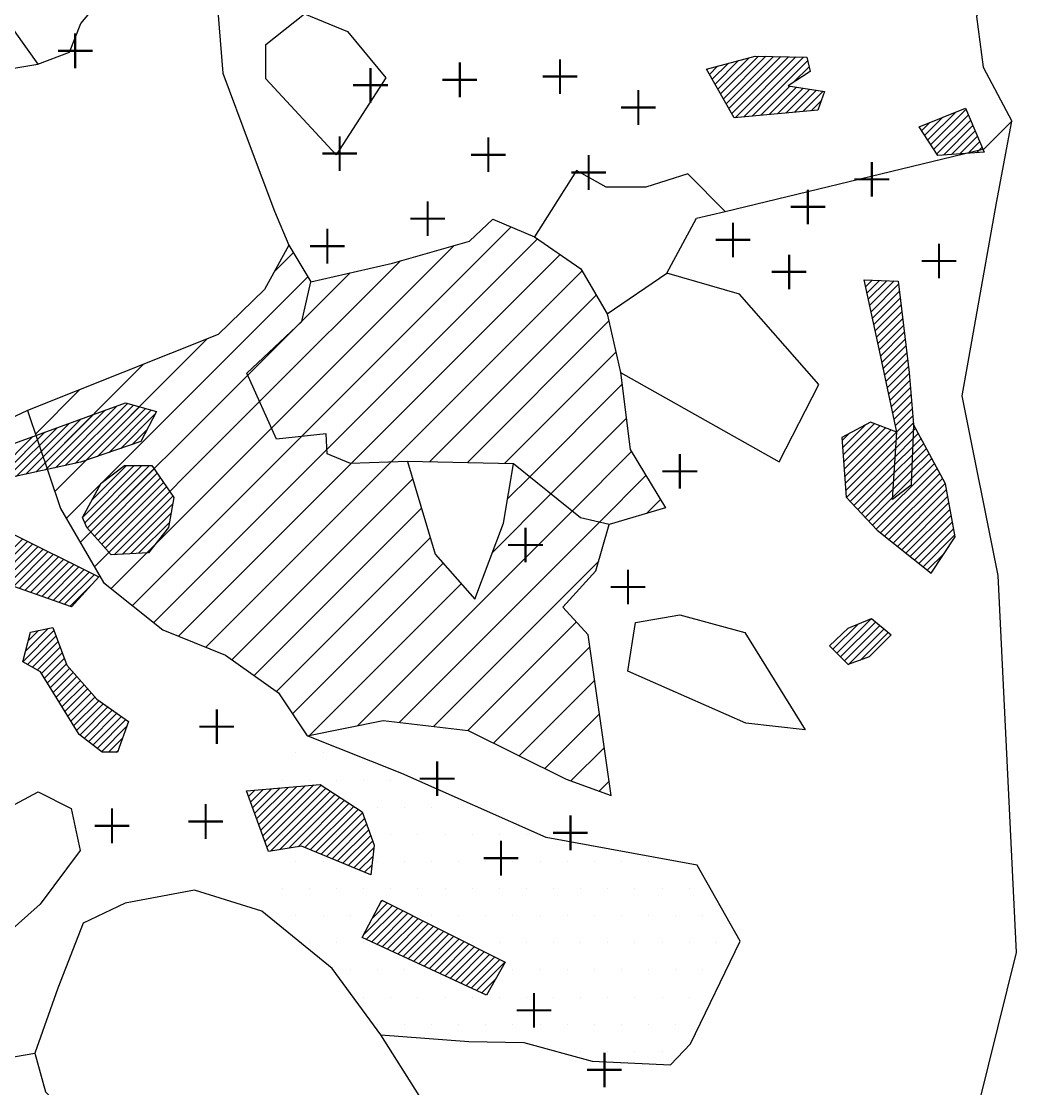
# Model space of a CAD drawing. Header units: metres. Extents: x -1500 to -960, y -1224 to -659.
# Drawn here: x -1132.65 to -1086.79, y -1117.97 to -1068.8 of the extents above; entities that cross this region are included whole.
import ezdxf

# ---------------------------------------------------------------- set-up
doc = ezdxf.new("R2010")
doc.units = ezdxf.units.M
doc.header["$LTSCALE"] = 25
doc.header["$MEASUREMENT"] = 0
doc.layers.get('0').update_dxf_attribs({"linetype": 'CONTINUOUS'})
for name, color, linetype in [('BEFUND', 1, 'CONTINUOUS'), ('FEUER', 1, 'CONTINUOUS'), ('KNOCHEN', 2, 'CONTINUOUS'), ('KNOCHENSCHRAFF', 2, 'CONTINUOUS'), ('STEINE', 4, 'CONTINUOUS'), ('STEINESCHRAFF', 4, 'CONTINUOUS')]:
    doc.layers.add(name, color=color, linetype=linetype)

# ---------------------------------------------------------------- blocks, each defined once
blk = doc.blocks.new('LB')
at = {"layer": 'FEUER', "const_width": 0.1}
for points in [[(0, 0), (0, -1.6)], [(-0.8, -0.8), (0.8, -0.8)]]:
    blk.add_lwpolyline(points, dxfattribs=at)
blk = doc.blocks.new('*X3')
at = {"color": 0}
for p, q in [((-1100.941, -1071.243), (-1100.569, -1070.87)), ((-1100.813, -1071.468), (-1100.083, -1070.738)), ((-1100.685, -1071.694), (-1099.598, -1070.606)), ((-1100.557, -1071.919), (-1099.112, -1070.474)), ((-1100.429, -1072.145), (-1098.688, -1070.403)), ((-1100.301, -1072.371), (-1098.342, -1070.411)), ((-1100.173, -1072.596), (-1097.996, -1070.419)), ((-1100.045, -1072.822), (-1097.65, -1070.426)), ((-1099.918, -1073.047), (-1097.304, -1070.434)), ((-1099.755, -1073.239), (-1096.958, -1070.442)), ((-1099.366, -1073.203), (-1096.612, -1070.449)), ((-1098.977, -1073.168), (-1096.417, -1070.608)), ((-1101.069, -1071.017), (-1101.054, -1071.002)), ((-1097.065, -1071.609), (-1096.351, -1070.895)), ((-1098.588, -1073.132), (-1097.24, -1071.784)), ((-1098.199, -1073.097), (-1096.933, -1071.831)), ((-1097.81, -1073.061), (-1096.626, -1071.878)), ((-1097.421, -1073.025), (-1096.32, -1071.925)), ((-1097.032, -1072.99), (-1096.013, -1071.971)), ((-1096.643, -1072.954), (-1095.706, -1072.018)), ((-1096.253, -1072.919), (-1095.794, -1072.459)), ((-1091.019, -1074.049), (-1090.188, -1073.218)), ((-1090.88, -1074.263), (-1089.595, -1072.978)), ((-1090.74, -1074.477), (-1089.117, -1072.853)), ((-1090.6, -1074.69), (-1089.012, -1073.102)), ((-1091.159, -1073.835), (-1090.781, -1073.457)), ((-1090.461, -1074.904), (-1088.906, -1073.35)), ((-1090.163, -1074.96), (-1088.801, -1073.598)), ((-1089.782, -1074.933), (-1088.696, -1073.846)), ((-1089.402, -1074.906), (-1088.59, -1074.095)), ((-1089.022, -1074.879), (-1088.485, -1074.343)), ((-1088.641, -1074.853), (-1088.38, -1074.591)), ((-1131.086, -1089.366), (-1128.231, -1086.512)), ((-1130.633, -1089.267), (-1127.764, -1086.398)), ((-1130.18, -1089.168), (-1127.489, -1086.477)), ((-1129.687, -1089.029), (-1127.214, -1086.555)), ((-1131.992, -1089.565), (-1129.342, -1086.915)), ((-1131.539, -1089.466), (-1128.786, -1086.714)), ((-1129.148, -1088.843), (-1126.939, -1086.634)), ((-1128.608, -1088.657), (-1126.664, -1086.713)), ((-1128.069, -1088.471), (-1126.482, -1086.884)), ((-1133.165, -1089.678), (-1131.008, -1087.521)), ((-1132.898, -1089.764), (-1130.453, -1087.319)), ((-1132.445, -1089.665), (-1129.897, -1087.117)), ((-1133.67, -1089.475), (-1132.119, -1087.925)), ((-1133.417, -1089.577), (-1131.564, -1087.723)), ((-1127.53, -1088.285), (-1126.865, -1087.62)), ((-1129.836, -1091.652), (-1127.452, -1089.268)), ((-1129.727, -1091.897), (-1127.099, -1089.268)), ((-1129.611, -1092.134), (-1126.745, -1089.269)), ((-1129.446, -1092.323), (-1126.535, -1089.412)), ((-1129.402, -1090.864), (-1127.805, -1089.268)), ((-1129.28, -1092.511), (-1126.391, -1089.621)), ((-1129.115, -1092.699), (-1126.247, -1089.831)), ((-1128.95, -1092.887), (-1126.103, -1090.04)), ((-1128.784, -1093.075), (-1125.958, -1090.25)), ((-1128.619, -1093.264), (-1125.814, -1090.459)), ((-1128.374, -1093.373), (-1125.67, -1090.668)), ((-1127.999, -1093.351), (-1125.671, -1091.023)), ((-1127.624, -1093.329), (-1125.752, -1091.458)), ((-1127.248, -1093.307), (-1125.833, -1091.892)), ((-1133.871, -1093.92), (-1132.588, -1092.636)), ((-1133.859, -1094.261), (-1132.352, -1092.754)), ((-1133.804, -1094.56), (-1132.117, -1092.872)), ((-1133.542, -1094.651), (-1131.881, -1092.99)), ((-1126.873, -1093.285), (-1126.503, -1092.916)), ((-1133.28, -1094.743), (-1131.646, -1093.108)), ((-1133.018, -1094.834), (-1131.41, -1093.226)), ((-1132.756, -1094.926), (-1131.175, -1093.344)), ((-1132.494, -1095.017), (-1130.939, -1093.462)), ((-1132.232, -1095.109), (-1130.703, -1093.58)), ((-1131.97, -1095.2), (-1130.468, -1093.698)), ((-1131.707, -1095.291), (-1130.232, -1093.816)), ((-1131.445, -1095.383), (-1129.997, -1093.934)), ((-1131.183, -1095.474), (-1129.761, -1094.052)), ((-1130.921, -1095.566), (-1129.526, -1094.17)), ((-1130.659, -1095.657), (-1129.29, -1094.288)), ((-1130.397, -1095.748), (-1129.476, -1094.827)), ((-1132.577, -1098.283), (-1131.159, -1096.864)), ((-1132.453, -1097.805), (-1131.42, -1096.772)), ((-1132.329, -1097.327), (-1131.862, -1096.86)), ((-1132.366, -1098.425), (-1131.062, -1097.12)), ((-1132.14, -1098.553), (-1130.964, -1097.376)), ((-1131.914, -1098.68), (-1130.866, -1097.632)), ((-1131.722, -1098.841), (-1130.769, -1097.888)), ((-1131.587, -1099.06), (-1130.671, -1098.144)), ((-1131.453, -1099.28), (-1130.573, -1098.4)), ((-1131.319, -1099.499), (-1130.424, -1098.604)), ((-1131.184, -1099.718), (-1130.26, -1098.793)), ((-1131.05, -1099.937), (-1130.095, -1098.982)), ((-1130.916, -1100.156), (-1129.931, -1099.172)), ((-1130.781, -1100.376), (-1129.766, -1099.361)), ((-1130.647, -1100.595), (-1129.602, -1099.55)), ((-1130.512, -1100.814), (-1129.437, -1099.739)), ((-1130.378, -1101.033), (-1129.273, -1099.928)), ((-1130.244, -1101.252), (-1129.089, -1100.097)), ((-1130.109, -1101.472), (-1128.88, -1100.242)), ((-1129.965, -1101.681), (-1128.67, -1100.386)), ((-1129.764, -1101.834), (-1128.461, -1100.531)), ((-1129.564, -1101.987), (-1128.252, -1100.675)), ((-1129.363, -1102.14), (-1128.043, -1100.82)), ((-1129.163, -1102.293), (-1127.834, -1100.964)), ((-1128.962, -1102.446), (-1127.79, -1101.273)), ((-1128.634, -1102.471), (-1127.987, -1101.824)), ((-1128.281, -1102.471), (-1128.184, -1102.375)), ((-1122.186, -1104.509), (-1121.898, -1104.22)), ((-1122.092, -1104.768), (-1121.51, -1104.185)), ((-1121.998, -1105.027), (-1121.122, -1104.151)), ((-1121.904, -1105.287), (-1120.734, -1104.117)), ((-1121.81, -1105.546), (-1120.346, -1104.082)), ((-1121.716, -1105.806), (-1119.958, -1104.048)), ((-1121.622, -1106.065), (-1119.57, -1104.013)), ((-1121.527, -1106.325), (-1119.182, -1103.979)), ((-1121.433, -1106.584), (-1118.831, -1103.981)), ((-1121.339, -1106.844), (-1118.618, -1104.122)), ((-1121.175, -1107.033), (-1118.405, -1104.262)), ((-1120.751, -1106.962), (-1118.191, -1104.403)), ((-1120.327, -1106.892), (-1117.978, -1104.543)), ((-1119.903, -1106.822), (-1117.765, -1104.684)), ((-1119.587, -1106.859), (-1117.552, -1104.824)), ((-1119.337, -1106.962), (-1117.339, -1104.965)), ((-1119.087, -1107.066), (-1117.126, -1105.105)), ((-1118.837, -1107.169), (-1116.932, -1105.265)), ((-1118.586, -1107.273), (-1116.837, -1105.523)), ((-1118.336, -1107.376), (-1116.743, -1105.782)), ((-1118.086, -1107.48), (-1116.648, -1106.041)), ((-1117.836, -1107.583), (-1116.553, -1106.3)), ((-1117.586, -1107.687), (-1116.458, -1106.559)), ((-1117.336, -1107.79), (-1116.402, -1106.856)), ((-1117.086, -1107.893), (-1116.447, -1107.254)), ((-1116.836, -1107.997), (-1116.491, -1107.652)), ((-1116.586, -1108.1), (-1116.536, -1108.05)), ((-1116.872, -1110.861), (-1115.544, -1109.533)), ((-1116.758, -1111.102), (-1115.308, -1109.651)), ((-1116.472, -1110.108), (-1115.779, -1109.415)), ((-1116.073, -1109.355), (-1116.015, -1109.297)), ((-1116.516, -1111.213), (-1115.073, -1109.769)), ((-1116.274, -1111.325), (-1114.837, -1109.887)), ((-1116.033, -1111.436), (-1114.602, -1110.005)), ((-1115.791, -1111.548), (-1114.366, -1110.123)), ((-1115.549, -1111.659), (-1114.13, -1110.241)), ((-1115.307, -1111.771), (-1113.895, -1110.359)), ((-1115.065, -1111.883), (-1113.659, -1110.477)), ((-1114.823, -1111.994), (-1113.424, -1110.595)), ((-1114.581, -1112.106), (-1113.188, -1110.713)), ((-1114.339, -1112.217), (-1112.953, -1110.831)), ((-1114.097, -1112.329), (-1112.717, -1110.949)), ((-1113.855, -1112.441), (-1112.482, -1111.067)), ((-1113.613, -1112.552), (-1112.246, -1111.185)), ((-1113.371, -1112.664), (-1112.011, -1111.303)), ((-1113.129, -1112.775), (-1111.775, -1111.421)), ((-1112.887, -1112.887), (-1111.539, -1111.539)), ((-1112.645, -1112.999), (-1111.304, -1111.657)), ((-1112.403, -1113.11), (-1111.068, -1111.776)), ((-1112.161, -1113.222), (-1110.833, -1111.894)), ((-1111.919, -1113.333), (-1110.597, -1112.012)), ((-1111.677, -1113.445), (-1110.362, -1112.13)), ((-1111.435, -1113.556), (-1110.794, -1112.915))]:
    blk.add_line(p, q, dxfattribs=at)
blk = doc.blocks.new('*X4')
at = {"color": 0}
for p, q in [((-1093.816, -1080.734), (-1093.796, -1080.714)), ((-1093.752, -1081.024), (-1093.453, -1080.726)), ((-1093.689, -1081.315), (-1093.111, -1080.737)), ((-1093.626, -1081.605), (-1092.769, -1080.748)), ((-1093.563, -1081.895), (-1092.427, -1080.76)), ((-1093.499, -1082.186), (-1092.228, -1080.914)), ((-1093.436, -1082.476), (-1092.19, -1081.23)), ((-1093.373, -1082.766), (-1092.153, -1081.546)), ((-1093.31, -1083.057), (-1092.115, -1081.862)), ((-1093.246, -1083.347), (-1092.077, -1082.177)), ((-1093.183, -1083.637), (-1092.039, -1082.493)), ((-1093.12, -1083.927), (-1092.001, -1082.809)), ((-1093.057, -1084.218), (-1091.964, -1083.125)), ((-1092.995, -1084.509), (-1091.926, -1083.441)), ((-1092.932, -1084.8), (-1091.888, -1083.756)), ((-1092.869, -1085.091), (-1091.85, -1084.072)), ((-1092.807, -1085.382), (-1091.813, -1084.388)), ((-1092.744, -1085.673), (-1091.775, -1084.704)), ((-1092.681, -1085.964), (-1091.738, -1085.021)), ((-1092.619, -1086.255), (-1091.711, -1085.347)), ((-1092.556, -1086.546), (-1091.683, -1085.673)), ((-1092.493, -1086.836), (-1091.656, -1085.999)), ((-1092.431, -1087.127), (-1091.628, -1086.325)), ((-1092.368, -1087.418), (-1091.601, -1086.651)), ((-1092.305, -1087.709), (-1091.573, -1086.977)), ((-1094.808, -1088.444), (-1093.754, -1087.39)), ((-1094.783, -1088.773), (-1093.342, -1087.332)), ((-1094.759, -1089.102), (-1093.085, -1087.429)), ((-1094.735, -1089.432), (-1092.828, -1087.525)), ((-1092.326, -1088.084), (-1091.546, -1087.303)), ((-1091.551, -1087.662), (-1091.442, -1087.552)), ((-1094.832, -1088.114), (-1094.518, -1087.801)), ((-1094.711, -1089.761), (-1092.571, -1087.622)), ((-1094.687, -1090.091), (-1092.315, -1087.718)), ((-1094.663, -1090.42), (-1092.326, -1088.084)), ((-1092.377, -1088.841), (-1091.565, -1088.029)), ((-1092.352, -1088.462), (-1091.551, -1087.662)), ((-1091.579, -1088.397), (-1091.195, -1088.013)), ((-1091.565, -1088.029), (-1091.318, -1087.783)), ((-1094.624, -1090.735), (-1092.352, -1088.462)), ((-1092.402, -1089.22), (-1091.579, -1088.397)), ((-1091.606, -1089.131), (-1090.948, -1088.473)), ((-1091.592, -1088.764), (-1091.071, -1088.243)), ((-1094.454, -1090.918), (-1092.377, -1088.841)), ((-1092.427, -1089.599), (-1091.592, -1088.764)), ((-1091.633, -1089.866), (-1090.701, -1088.934)), ((-1091.62, -1089.498), (-1090.825, -1088.703)), ((-1094.283, -1091.101), (-1092.402, -1089.22)), ((-1093.43, -1092.016), (-1090.578, -1089.164)), ((-1093.26, -1092.199), (-1090.455, -1089.394)), ((-1092.477, -1090.356), (-1091.62, -1089.498)), ((-1092.452, -1089.977), (-1091.606, -1089.131)), ((-1094.113, -1091.284), (-1092.427, -1089.599)), ((-1093.942, -1091.467), (-1092.452, -1089.977)), ((-1093.069, -1092.362), (-1090.331, -1089.624)), ((-1092.873, -1092.519), (-1090.208, -1089.854)), ((-1092.502, -1090.735), (-1091.633, -1089.866)), ((-1093.772, -1091.65), (-1092.477, -1090.356)), ((-1092.676, -1092.676), (-1090.084, -1090.084)), ((-1092.479, -1092.833), (-1090.021, -1090.374)), ((-1093.601, -1091.833), (-1092.502, -1090.735)), ((-1092.282, -1092.99), (-1089.965, -1090.672)), ((-1092.086, -1093.146), (-1089.91, -1090.97)), ((-1091.889, -1093.303), (-1089.854, -1091.268)), ((-1091.692, -1093.46), (-1089.798, -1091.566)), ((-1091.496, -1093.617), (-1089.743, -1091.864)), ((-1091.299, -1093.774), (-1089.687, -1092.162)), ((-1091.102, -1093.931), (-1089.632, -1092.46)), ((-1090.905, -1094.087), (-1090.112, -1093.294)), ((-1095.076, -1097.905), (-1093.477, -1096.305)), ((-1095.253, -1097.728), (-1094.092, -1096.567)), ((-1094.9, -1098.082), (-1093.284, -1096.466)), ((-1094.723, -1098.259), (-1093.091, -1096.627)), ((-1094.548, -1098.437), (-1092.899, -1096.788)), ((-1093.989, -1098.232), (-1092.706, -1096.949))]:
    blk.add_line(p, q, dxfattribs=at)
blk = doc.blocks.new('*X6')
at = {"color": 0}
for p, q in [((-1119.748, -1087.928), (-1110.084, -1078.264)), ((-1121.126, -1087.538), (-1112.711, -1079.124)), ((-1118.569, -1088.517), (-1108.867, -1078.815)), ((-1121.006, -1080.347), (-1120.12, -1079.461)), ((-1117.458, -1089.173), (-1107.822, -1079.537)), ((-1121.674, -1086.318), (-1115.183, -1079.828)), ((-1130.588, -1091.697), (-1119.454, -1080.563)), ((-1119.715, -1082.592), (-1117.503, -1080.379)), ((-1115.621, -1089.104), (-1106.812, -1080.296)), ((-1113.846, -1089.097), (-1106.16, -1081.412)), ((-1120.101, -1082.978), (-1119.715, -1082.592)), ((-1112.116, -1089.135), (-1105.581, -1082.6)), ((-1122.221, -1085.098), (-1120.101, -1082.978)), ((-1131.116, -1090.457), (-1124.088, -1083.43)), ((-1110.385, -1089.172), (-1105.256, -1084.043)), ((-1131.56, -1089.134), (-1127.024, -1084.598)), ((-1129.938, -1092.815), (-1122.221, -1085.098)), ((-1109.228, -1089.783), (-1104.975, -1085.53)), ((-1132.005, -1087.811), (-1129.96, -1085.766)), ((-1129.289, -1093.934), (-1121.674, -1086.318)), ((-1108.249, -1090.571), (-1104.775, -1087.098)), ((-1128.519, -1094.932), (-1121.126, -1087.538)), ((-1127.536, -1095.716), (-1119.748, -1087.928)), ((-1126.553, -1096.501), (-1118.569, -1088.517)), ((-1107.269, -1091.359), (-1104.534, -1088.624)), ((-1125.412, -1097.127), (-1117.458, -1089.173)), ((-1124.153, -1097.636), (-1115.621, -1089.104)), ((-1122.956, -1098.207), (-1114.617, -1089.868)), ((-1110.248, -1090.803), (-1109.228, -1089.783)), ((-1106.015, -1091.873), (-1103.869, -1089.727)), ((-1110.943, -1093.265), (-1108.249, -1090.571)), ((-1103.851, -1091.476), (-1103.204, -1090.83)), ((-1121.922, -1098.941), (-1114.212, -1091.231)), ((-1117.157, -1101.247), (-1107.269, -1091.359)), ((-1115.238, -1101.096), (-1106.015, -1091.873)), ((-1120.888, -1099.674), (-1113.807, -1092.594)), ((-1120.154, -1100.709), (-1113.213, -1093.767)), ((-1113.656, -1101.282), (-1106.046, -1093.672)), ((-1119.372, -1101.694), (-1112.387, -1094.709)), ((-1112.075, -1101.468), (-1107.072, -1096.465)), ((-1110.891, -1102.052), (-1106.45, -1097.611)), ((-1109.709, -1102.638), (-1106.229, -1099.158)), ((-1108.527, -1103.224), (-1106.008, -1100.705)), ((-1107.325, -1103.79), (-1105.787, -1102.251)), ((-1106.032, -1104.264), (-1105.566, -1103.798))]:
    blk.add_line(p, q, dxfattribs=at)
blk = doc.blocks.new('*X9')
at = {"color": 0}
blk.add_line((-1132.5, -1070), (-1132.5, -1070), dxfattribs=at)
blk = doc.blocks.new('*X10')
at = {"color": 0}
for p, q in [((-1120, -1102.5), (-1120, -1102.5)), ((-1118.75, -1102.5), (-1118.75, -1102.5)), ((-1120.625, -1103.75), (-1120.625, -1103.75)), ((-1119.375, -1103.75), (-1119.375, -1103.75)), ((-1118.125, -1103.75), (-1118.125, -1103.75)), ((-1116.875, -1103.75), (-1116.875, -1103.75)), ((-1115.625, -1103.75), (-1115.625, -1103.75)), ((-1120, -1105), (-1120, -1105)), ((-1118.75, -1105), (-1118.75, -1105)), ((-1117.5, -1105), (-1117.5, -1105)), ((-1116.25, -1105), (-1116.25, -1105)), ((-1115, -1105), (-1115, -1105)), ((-1113.75, -1105), (-1113.75, -1105)), ((-1112.5, -1105), (-1112.5, -1105)), ((-1120.625, -1106.25), (-1120.625, -1106.25)), ((-1119.375, -1106.25), (-1119.375, -1106.25)), ((-1118.125, -1106.25), (-1118.125, -1106.25)), ((-1116.875, -1106.25), (-1116.875, -1106.25)), ((-1115.625, -1106.25), (-1115.625, -1106.25)), ((-1114.375, -1106.25), (-1114.375, -1106.25)), ((-1113.125, -1106.25), (-1113.125, -1106.25)), ((-1111.875, -1106.25), (-1111.875, -1106.25)), ((-1110.625, -1106.25), (-1110.625, -1106.25)), ((-1109.375, -1106.25), (-1109.375, -1106.25)), ((-1120, -1107.5), (-1120, -1107.5)), ((-1118.75, -1107.5), (-1118.75, -1107.5)), ((-1117.5, -1107.5), (-1117.5, -1107.5)), ((-1116.25, -1107.5), (-1116.25, -1107.5)), ((-1115, -1107.5), (-1115, -1107.5)), ((-1113.75, -1107.5), (-1113.75, -1107.5)), ((-1112.5, -1107.5), (-1112.5, -1107.5)), ((-1111.25, -1107.5), (-1111.25, -1107.5)), ((-1110, -1107.5), (-1110, -1107.5)), ((-1108.75, -1107.5), (-1108.75, -1107.5)), ((-1107.5, -1107.5), (-1107.5, -1107.5)), ((-1106.25, -1107.5), (-1106.25, -1107.5)), ((-1105, -1107.5), (-1105, -1107.5)), ((-1103.75, -1107.5), (-1103.75, -1107.5)), ((-1102.5, -1107.5), (-1102.5, -1107.5)), ((-1120.625, -1108.75), (-1120.625, -1108.75)), ((-1119.375, -1108.75), (-1119.375, -1108.75)), ((-1118.125, -1108.75), (-1118.125, -1108.75)), ((-1116.875, -1108.75), (-1116.875, -1108.75)), ((-1115.625, -1108.75), (-1115.625, -1108.75)), ((-1114.375, -1108.75), (-1114.375, -1108.75)), ((-1113.125, -1108.75), (-1113.125, -1108.75)), ((-1111.875, -1108.75), (-1111.875, -1108.75)), ((-1110.625, -1108.75), (-1110.625, -1108.75)), ((-1109.375, -1108.75), (-1109.375, -1108.75)), ((-1108.125, -1108.75), (-1108.125, -1108.75)), ((-1106.875, -1108.75), (-1106.875, -1108.75)), ((-1105.625, -1108.75), (-1105.625, -1108.75)), ((-1104.375, -1108.75), (-1104.375, -1108.75)), ((-1103.125, -1108.75), (-1103.125, -1108.75)), ((-1101.875, -1108.75), (-1101.875, -1108.75)), ((-1121.25, -1110), (-1121.25, -1110)), ((-1120, -1110), (-1120, -1110)), ((-1118.75, -1110), (-1118.75, -1110)), ((-1117.5, -1110), (-1117.5, -1110)), ((-1116.25, -1110), (-1116.25, -1110)), ((-1115, -1110), (-1115, -1110)), ((-1113.75, -1110), (-1113.75, -1110)), ((-1112.5, -1110), (-1112.5, -1110)), ((-1111.25, -1110), (-1111.25, -1110)), ((-1110, -1110), (-1110, -1110)), ((-1108.75, -1110), (-1108.75, -1110)), ((-1107.5, -1110), (-1107.5, -1110)), ((-1106.25, -1110), (-1106.25, -1110)), ((-1105, -1110), (-1105, -1110)), ((-1103.75, -1110), (-1103.75, -1110)), ((-1102.5, -1110), (-1102.5, -1110)), ((-1101.25, -1110), (-1101.25, -1110)), ((-1119.375, -1111.25), (-1119.375, -1111.25)), ((-1118.125, -1111.25), (-1118.125, -1111.25)), ((-1116.875, -1111.25), (-1116.875, -1111.25)), ((-1115.625, -1111.25), (-1115.625, -1111.25)), ((-1114.375, -1111.25), (-1114.375, -1111.25)), ((-1113.125, -1111.25), (-1113.125, -1111.25)), ((-1111.875, -1111.25), (-1111.875, -1111.25)), ((-1110.625, -1111.25), (-1110.625, -1111.25)), ((-1109.375, -1111.25), (-1109.375, -1111.25)), ((-1108.125, -1111.25), (-1108.125, -1111.25)), ((-1106.875, -1111.25), (-1106.875, -1111.25)), ((-1105.625, -1111.25), (-1105.625, -1111.25)), ((-1104.375, -1111.25), (-1104.375, -1111.25)), ((-1103.125, -1111.25), (-1103.125, -1111.25)), ((-1101.875, -1111.25), (-1101.875, -1111.25)), ((-1100.625, -1111.25), (-1100.625, -1111.25)), ((-1117.5, -1112.5), (-1117.5, -1112.5)), ((-1116.25, -1112.5), (-1116.25, -1112.5)), ((-1115, -1112.5), (-1115, -1112.5)), ((-1113.75, -1112.5), (-1113.75, -1112.5)), ((-1112.5, -1112.5), (-1112.5, -1112.5)), ((-1111.25, -1112.5), (-1111.25, -1112.5)), ((-1110, -1112.5), (-1110, -1112.5)), ((-1108.75, -1112.5), (-1108.75, -1112.5)), ((-1107.5, -1112.5), (-1107.5, -1112.5)), ((-1106.25, -1112.5), (-1106.25, -1112.5)), ((-1105, -1112.5), (-1105, -1112.5)), ((-1103.75, -1112.5), (-1103.75, -1112.5)), ((-1102.5, -1112.5), (-1102.5, -1112.5)), ((-1101.25, -1112.5), (-1101.25, -1112.5)), ((-1116.875, -1113.75), (-1116.875, -1113.75)), ((-1115.625, -1113.75), (-1115.625, -1113.75)), ((-1114.375, -1113.75), (-1114.375, -1113.75)), ((-1113.125, -1113.75), (-1113.125, -1113.75)), ((-1111.875, -1113.75), (-1111.875, -1113.75)), ((-1110.625, -1113.75), (-1110.625, -1113.75)), ((-1109.375, -1113.75), (-1109.375, -1113.75)), ((-1108.125, -1113.75), (-1108.125, -1113.75)), ((-1106.875, -1113.75), (-1106.875, -1113.75)), ((-1105.625, -1113.75), (-1105.625, -1113.75)), ((-1104.375, -1113.75), (-1104.375, -1113.75)), ((-1103.125, -1113.75), (-1103.125, -1113.75)), ((-1101.875, -1113.75), (-1101.875, -1113.75)), ((-1116.25, -1115), (-1116.25, -1115)), ((-1115, -1115), (-1115, -1115)), ((-1113.75, -1115), (-1113.75, -1115)), ((-1112.5, -1115), (-1112.5, -1115)), ((-1111.25, -1115), (-1111.25, -1115)), ((-1110, -1115), (-1110, -1115)), ((-1108.75, -1115), (-1108.75, -1115)), ((-1107.5, -1115), (-1107.5, -1115)), ((-1106.25, -1115), (-1106.25, -1115)), ((-1105, -1115), (-1105, -1115)), ((-1103.75, -1115), (-1103.75, -1115)), ((-1102.5, -1115), (-1102.5, -1115)), ((-1106.875, -1116.25), (-1106.875, -1116.25)), ((-1105.625, -1116.25), (-1105.625, -1116.25)), ((-1104.375, -1116.25), (-1104.375, -1116.25)), ((-1103.125, -1116.25), (-1103.125, -1116.25))]:
    blk.add_line(p, q, dxfattribs=at)

msp = doc.modelspace()

# ---------------------------------------------------------------- linework, layer by layer
at = {"layer": 'BEFUND'}
msp.add_lwpolyline([(-1091.118, -1129.113), (-1086.787, -1111.697), (-1087.636, -1094.329), (-1089.305, -1086.049), (-1087.723, -1077.164), (-1087.009, -1073.406)], dxfattribs=at)
at = {"layer": 'KNOCHEN'}
for points in [[(-1095.947, -1072.891), (-1099.807, -1073.243), (-1101.074, -1071.008), (-1098.839, -1070.4), (-1096.452, -1070.453), (-1096.452, -1070.453), (-1096.301, -1071.113), (-1097.317, -1071.773), (-1095.641, -1072.028), (-1095.947, -1072.891)], [(-1090.413, -1074.978), (-1091.275, -1073.657), (-1089.142, -1072.795), (-1088.28, -1074.827), (-1090.413, -1074.978)], [(-1092.508, -1090.82), (-1092.302, -1087.723), (-1093.112, -1083.964), (-1093.82, -1080.713), (-1092.246, -1080.766), (-1091.742, -1084.981), (-1091.54, -1087.368), (-1091.644, -1090.161), (-1092.508, -1090.82)], [(-1127.85, -1086.373), (-1126.428, -1086.781), (-1127.141, -1088.151), (-1129.934, -1089.114), (-1132.931, -1089.771), (-1134.454, -1089.161), (-1133.286, -1088.349), (-1127.85, -1086.373)], [(-1092.302, -1087.723), (-1093.521, -1087.265), (-1094.842, -1087.975), (-1094.641, -1090.717), (-1093.22, -1092.242), (-1090.734, -1094.224), (-1089.615, -1092.55), (-1090.07, -1090.112), (-1091.54, -1087.368)], [(-1129.835, -1091.653), (-1128.97, -1090.079), (-1127.903, -1089.268), (-1126.634, -1089.269), (-1125.619, -1090.742), (-1125.874, -1092.113), (-1126.789, -1093.281), (-1128.516, -1093.381), (-1129.632, -1092.11), (-1129.835, -1091.653)], [(-1130.346, -1095.766), (-1133.849, -1094.544), (-1133.899, -1093.122), (-1133.238, -1092.31), (-1129.076, -1094.396), (-1130.346, -1095.766)], [(-1093.581, -1098.082), (-1094.546, -1098.436), (-1095.408, -1097.572), (-1094.544, -1096.761), (-1093.478, -1096.304), (-1092.564, -1097.067), (-1093.581, -1098.082)], [(-1131.771, -1098.761), (-1132.583, -1098.303), (-1132.226, -1096.933), (-1131.21, -1096.73), (-1130.552, -1098.457), (-1129.182, -1100.033), (-1127.71, -1101.05), (-1128.219, -1102.471), (-1128.93, -1102.471), (-1129.996, -1101.657), (-1131.771, -1098.761)], [(-1121.265, -1107.048), (-1122.279, -1104.254), (-1118.876, -1103.952), (-1116.947, -1105.223), (-1116.39, -1106.747), (-1116.543, -1108.118), (-1119.742, -1106.795), (-1121.265, -1107.048)], [(-1116.952, -1111.012), (-1116.036, -1109.286), (-1110.351, -1112.135), (-1111.215, -1113.658), (-1116.952, -1111.012)]]:
    msp.add_lwpolyline(points, dxfattribs=at)
at = {"layer": 'STEINE'}
for points in [[(-1140.248, -1032.38), (-1139.687, -1030.4), (-1135.32, -1030.555), (-1134.913, -1029.134), (-1132.374, -1029.898), (-1125.878, -1034.88), (-1119.735, -1037.373), (-1118.163, -1040.015), (-1115.17, -1043.776), (-1103.445, -1051.962), (-1089.743, -1063.146), (-1087.562, -1065.89), (-1088.63, -1068.58), (-1088.327, -1070.917), (-1087.009, -1073.406), (-1088.28, -1074.675)], [(-1138.646, -1061.277), (-1131.9, -1070.779)], [(-1132.37, -1086.725), (-1134.301, -1087.637), (-1135.723, -1087.789), (-1138.008, -1087.38), (-1140.85, -1085.144), (-1141.609, -1082.248), (-1141.656, -1077.018), (-1141.45, -1074.631), (-1140.89, -1072.752), (-1139.011, -1071.84), (-1135.303, -1071.335), (-1131.9, -1070.779), (-1130.427, -1070.222), (-1129.918, -1068.902), (-1129.104, -1067.938)], [(-1123.62, -1068.145), (-1123.369, -1071.192), (-1122.152, -1074.444), (-1120.987, -1077.542), (-1120.328, -1079.117), (-1121.447, -1081.148), (-1123.582, -1083.228), (-1132.37, -1086.725)], [(-1118.141, -1074.955), (-1121.388, -1071.448), (-1121.387, -1069.874), (-1119.608, -1068.453), (-1117.628, -1069.267), (-1115.853, -1071.402), (-1118.141, -1074.955)], [(-1100.216, -1077.56), (-1088.28, -1074.675)], [(-1105.654, -1082.278), (-1102.91, -1080.401), (-1101.537, -1077.863), (-1100.216, -1077.56), (-1101.942, -1075.831), (-1103.872, -1076.439), (-1105.7, -1076.438), (-1107.071, -1075.675), (-1109.003, -1078.72)], [(-1105.561, -1091.978), (-1106.881, -1091.672), (-1109.976, -1089.181), (-1114.852, -1089.075), (-1117.492, -1089.175), (-1118.559, -1088.717), (-1118.609, -1087.803), (-1120.894, -1088.055), (-1122.263, -1085.007), (-1119.722, -1082.622), (-1119.314, -1080.794), (-1115.555, -1079.934), (-1111.999, -1078.921), (-1110.932, -1077.906), (-1109.003, -1078.72), (-1106.871, -1080.195), (-1105.654, -1082.278), (-1105.047, -1084.97), (-1104.593, -1088.525), (-1102.97, -1091.218), (-1105.561, -1091.978)], [(-1120.328, -1079.117), (-1119.314, -1080.794)], [(-1105.047, -1084.97), (-1097.737, -1089.09), (-1095.906, -1085.536), (-1099.559, -1081.369), (-1102.91, -1080.401)], [(-1132.37, -1086.725), (-1130.85, -1091.246), (-1128.873, -1094.65), (-1126.132, -1096.836), (-1123.238, -1098.006), (-1120.802, -1099.735), (-1119.483, -1101.717), (-1115.979, -1101.009), (-1112.069, -1101.469), (-1107.551, -1103.707), (-1105.469, -1104.471), (-1106.53, -1097.055), (-1107.697, -1095.785), (-1106.172, -1094.11), (-1105.561, -1091.978)], [(-1114.852, -1089.075), (-1113.586, -1093.342), (-1111.759, -1095.426), (-1110.436, -1091.923), (-1109.976, -1089.181)], [(-1104.703, -1098.733), (-1104.345, -1096.499), (-1102.314, -1096.145), (-1099.318, -1096.96), (-1096.529, -1101.431), (-1099.271, -1101.124), (-1104.703, -1098.733)], [(-1116.092, -1115.482), (-1112.03, -1115.79), (-1109.491, -1115.843), (-1106.343, -1116.709), (-1102.737, -1116.864), (-1101.822, -1115.9), (-1099.533, -1111.179), (-1101.511, -1107.673), (-1108.467, -1106.398), (-1115.117, -1103.447), (-1119.483, -1101.717)], [(-1136.199, -1110.489), (-1134.369, -1108.611), (-1134.215, -1106.986), (-1133.604, -1105.209), (-1131.877, -1104.297), (-1130.354, -1105.06), (-1129.949, -1106.99), (-1131.779, -1109.477), (-1134.371, -1111.76), (-1136.199, -1110.489)], [(-1132.039, -1116.332), (-1131.533, -1118.11), (-1129.757, -1119.838), (-1127.474, -1122.481), (-1125.139, -1124.413), (-1120.013, -1127.972), (-1117.828, -1126.653), (-1116.963, -1124.47), (-1118.738, -1121.066), (-1117.163, -1120.661), (-1114.978, -1119.546), (-1114.317, -1118.277), (-1116.092, -1115.482), (-1118.324, -1112.433), (-1121.572, -1109.79), (-1124.669, -1108.822), (-1127.869, -1109.429), (-1129.8, -1110.342), (-1130.97, -1113.337), (-1132.039, -1116.332)], [(-1136.153, -1117.04), (-1132.039, -1116.332)]]:
    msp.add_lwpolyline(points, dxfattribs=at)

# ---------------------------------------------------------------- block references
at = {"layer": 'FEUER'}
for name, p in [('LB', (-1130.172, -1069.359)), ('LB', (-1112.45, -1070.694)), ('LB', (-1107.828, -1070.545)), ('LB', (-1116.563, -1070.944)), ('LB', (-1104.224, -1071.97)), ('LB', (-1117.988, -1074.092)), ('LB', (-1111.132, -1074.148)), ('LB', (-1106.511, -1074.964)), ('LB', (-1093.46, -1075.28)), ('LB', (-1096.407, -1076.547)), ('LB', (-1113.928, -1077.091)), ('LB', (-1099.861, -1078.068)), ('*X6', (0, 0)), ('LB', (-1118.55, -1078.357)), ('LB', (-1090.366, -1079.04)), ('LB', (-1097.273, -1079.543)), ('LB', (-1102.308, -1088.73)), ('LB', (-1109.42, -1092.127)), ('LB', (-1104.699, -1094.061)), ('LB', (-1123.647, -1100.495)), ('LB', (-1113.492, -1102.89)), ('LB', (-1128.475, -1105.061)), ('LB', (-1124.158, -1104.862)), ('LB', (-1107.349, -1105.383)), ('LB', (-1110.549, -1106.549)), ('LB', (-1109.032, -1113.558)), ('LB', (-1105.784, -1116.303))]:
    msp.add_blockref(name, p, dxfattribs=at)
at = {"layer": 'KNOCHENSCHRAFF'}
for name in ['*X3', '*X4']:
    msp.add_blockref(name, (0, 0), dxfattribs=at)
at = {"layer": 'STEINESCHRAFF'}
for name in ['*X9', '*X10']:
    msp.add_blockref(name, (0, 0), dxfattribs=at)

doc.saveas('drawing.dxf')
